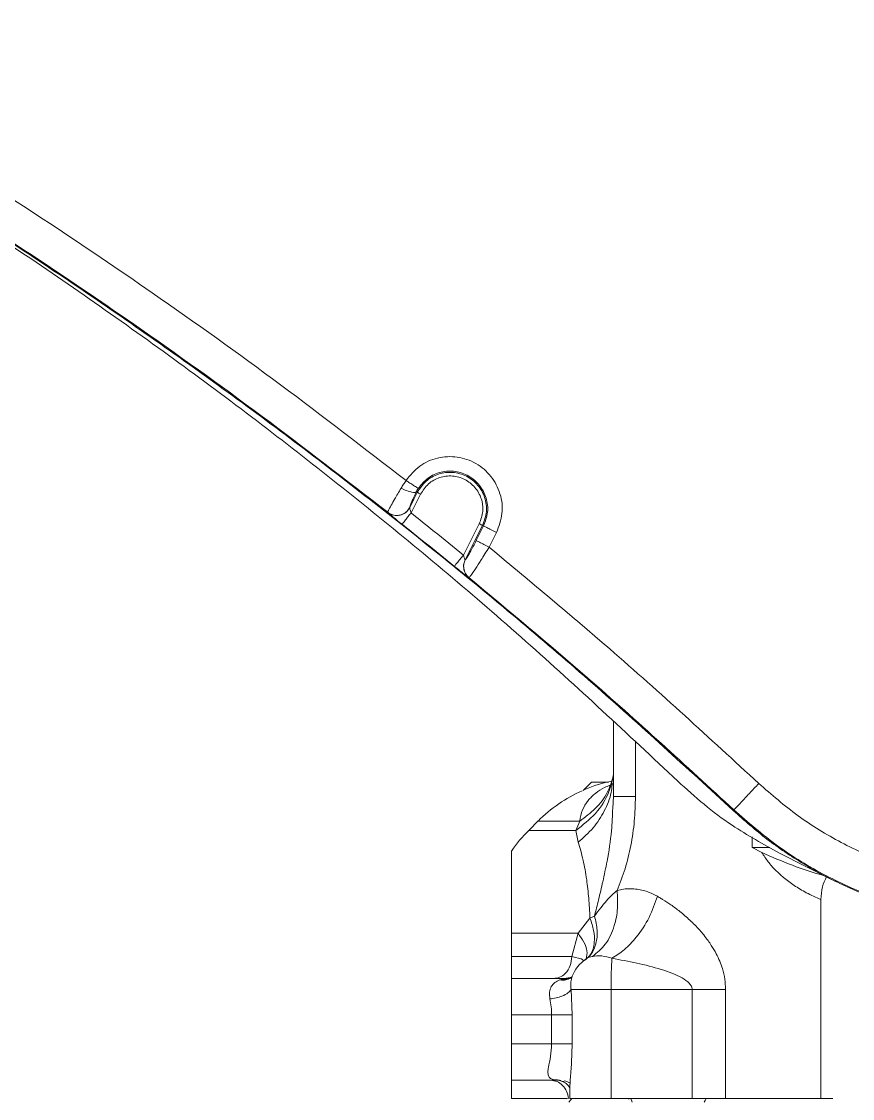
# Model space of a CAD drawing. Header units: millimetres. Extents: x 169 to 14583, y -399 to 10804.
# Drawn here: x 2972.9 to 3087.2, y 2599 to 2747 of the extents above; entities that cross this region are included whole.
import ezdxf

# ---------------------------------------------------------------- set-up
doc = ezdxf.new("R2010")
doc.units = ezdxf.units.MM
doc.header["$LTSCALE"] = 35

msp = doc.modelspace()

# ---------------------------------------------------------------- linework, layer by layer
at = {"color": 7, "linetype": 'Continuous', "lineweight": 18}
for p, q in [((3026.49, 2679.466), (3027.799, 2682.055)), ((3033.703, 2673.671), (3035.877, 2677.973)), ((3035.447, 2675.652), (3036.469, 2677.674)), ((3036.469, 2677.674), (3036.323, 2677.748)), ((3038.252, 2676.773), (3037.23, 2674.751)), ((3054.313, 2640.491), (3054.313, 2650.735)), ((3057.356, 2640.491), (3057.356, 2647.937)), ((3051.313, 2642.464), (3050.171, 2641.321)), ((3053.653, 2642.464), (3051.313, 2642.464)), ((3053.949, 2642.061), (3054.349, 2642.229)), ((3054.132, 2642.074), (3054.162, 2642.321)), ((3054.226, 2638.889), (3054.313, 2640.491)), ((3070.805, 2638.532), (3070.888, 2638.621)), ((3043.963, 2637.113), (3042.671, 2635.821)), ((3049.172, 2635.821), (3049.693, 2637.106)), ((3049.478, 2634.2), (3049.172, 2635.821)), ((3073.39, 2633.464), (3073.39, 2634.909)), ((3073.39, 2633.464), (3074.715, 2632.799)), ((3075.838, 2633.464), (3073.39, 2633.464)), ((3077.157, 2632.685), (3084.297, 2629.077)), ((3084.297, 2629.077), (3085.205, 2628.678)), ((3082.86, 2626.316), (3082.86, 2598.964)), ((3051.094, 2623.765), (3049.452, 2621.679)), ((3051.717, 2624.043), (3051.094, 2623.765)), ((3040.313, 2621.679), (3040.313, 2618.464)), ((3049.452, 2621.679), (3048.594, 2618.464)), ((3051.109, 2618.627), (3050.594, 2618.16)), ((3050.911, 2618.395), (3051.063, 2618.568)), ((3040.313, 2615.464), (3047.578, 2615.464)), ((3047.252, 2615.352), (3046.97, 2615.256)), ((3047.578, 2615.464), (3048.392, 2615.594)), ((3048.656, 2610.464), (3048.494, 2613.964)), ((3065.141, 2613.964), (3053.999, 2613.964)), ((3053.999, 2598.964), (3053.999, 2613.964)), ((3065.141, 2598.964), (3065.141, 2613.964)), ((3069.739, 2598.964), (3069.739, 2613.964)), ((3040.313, 2610.464), (3040.313, 2606.464)), ((3040.313, 2610.464), (3045.828, 2610.464)), ((3045.828, 2606.464), (3045.828, 2610.464)), ((3048.656, 2606.464), (3048.656, 2610.464)), ((3040.313, 2606.464), (3045.828, 2606.464)), ((3048.553, 2603.874), (3048.656, 2606.464)), ((3046.619, 2601.464), (3040.313, 2601.464)), ((3046.619, 2601.464), (3046.199, 2601.512)), ((3046.888, 2601.464), (3046.386, 2601.464)), ((3047.13, 2601.369), (3046.619, 2601.464)), ((3048.331, 2600.938), (3048.331, 2598.964)), ((3053.999, 2598.964), (3065.141, 2598.964)), ((3056.373, 2598.964), (3056.473, 2598.864)), ((3056.693, 2598.964), (3056.909, 2598.464)), ((3082.86, 2598.964), (3084.489, 2598.964))]:
    msp.add_line(p, q, dxfattribs=at)
at = {"color": 7, "linetype": 'Continuous', "lineweight": 18, "flags": 128}
for points in [[(3026.303, 2680.201), (3026.891, 2681.366), (3027.353, 2682.281)], [(3027.353, 2682.281), (3027.274, 2682.321), (3027.212, 2682.352)], [(3026.303, 2680.201), (3026.299, 2680.208), (3026.296, 2680.213)], [(3023.283, 2679.531), (3023.28, 2679.538), (3023.277, 2679.543)], [(3033.929, 2673.012), (3035.27, 2675.664), (3036.323, 2677.748)], [(3033.94, 2673.01), (3033.934, 2673.011), (3033.929, 2673.012)], [(3034.456, 2670.562), (3034.449, 2670.564), (3034.444, 2670.565)], [(3048.384, 2601.064), (3047.919, 2601.281), (3047.572, 2601.385)], [(3048.201, 2598.464), (3048.434, 2598.744), (3048.617, 2598.964)], [(3067.072, 2598.964), (3066.916, 2598.684), (3066.794, 2598.464)]]:
    msp.add_lwpolyline(points, dxfattribs=at)
at = {"color": 7, "linetype": 'Continuous', "lineweight": 18}
for centre, radius, start, end in [((3058.097, 2622.964), 20, 113.74319, 135), ((3056.813, 2621.679), 20, 135, 145.59675), ((3053.313, 2613.964), 5, 122.75519, 160.10335)]:
    msp.add_arc(centre, radius, start, end, dxfattribs=at)
for points in [[(3070.805, 2638.532), (3064.418, 2644.397), (3051.643, 2656.125), (3031.701, 2672.838), (3011.221, 2688.88), (2990.17, 2704.168), (2968.593, 2718.704), (2946.503, 2732.445), (2923.968, 2745.45), (2908.571, 2753.431), (2900.873, 2757.422)], [(3027.48, 2682.831), (3027.898, 2683.343), (3028.733, 2684.366), (3030.593, 2685.174), (3032.586, 2685.277), (3034.483, 2684.624), (3036.005, 2683.315), (3036.922, 2681.543), (3037.162, 2679.529), (3036.7, 2678.292), (3036.469, 2677.674)], [(3032.441, 2672.121), (3032.464, 2672.148), (3032.509, 2672.204), (3032.802, 2672.564), (3033.215, 2673.072), (3033.54, 2673.471), (3033.703, 2673.671)], [(3156.613, 2645.74), (3155.341, 2644.167), (3152.796, 2641.023), (3148.38, 2636.844), (3143.586, 2633.119), (3138.421, 2629.922), (3132.952, 2627.281), (3127.237, 2625.225), (3121.338, 2623.777), (3115.32, 2622.953), (3109.25, 2622.762), (3103.192, 2623.205), (3097.214, 2624.279), (3091.381, 2625.971), (3085.755, 2628.261), (3080.407, 2631.135), (3075.356, 2634.518), (3072.322, 2637.194), (3070.805, 2638.532)], [(3070.888, 2638.621), (3070.949, 2638.686), (3071.071, 2638.816), (3071.866, 2639.664), (3072.984, 2640.857), (3073.865, 2641.797), (3074.306, 2642.268)], [(3049.452, 2621.679), (3048.203, 2621.679), (3045.703, 2621.679), (3042.637, 2621.679), (3041.088, 2621.679), (3040.313, 2621.679)], [(3040.313, 2618.464), (3041.405, 2618.464), (3043.59, 2618.464), (3046.926, 2618.464), (3048.594, 2618.464)], [(3069.739, 2613.964), (3069.015, 2613.964), (3067.568, 2613.964), (3065.95, 2613.964), (3065.141, 2613.964)], [(3048.166, 2598.964), (3048.088, 2599.304), (3047.932, 2599.984), (3047.347, 2600.797), (3046.583, 2601.356), (3045.999, 2601.428), (3045.707, 2601.464)], [(3082.86, 2598.964), (3080.592, 2598.964), (3076.056, 2598.964), (3071.845, 2598.964), (3069.739, 2598.964)]]:
    msp.add_open_spline(points, degree=3, dxfattribs=at)
for points, knots in [([(2928.067, 2742.87), (2935.774, 2738.427), (2951.685, 2729.257), (2975.035, 2714.061), (2998.247, 2697.652), (3020.706, 2680.247), (3042.45, 2661.988), (3056.26, 2649.06), (3063.168, 2642.594)], [0, 0, 0, 0, 0.1581907, 0.3265499, 0.4952522, 0.6636078, 0.831756, 1, 1, 1, 1]), ([(3025.803, 2683.916), (3020.076, 2688.338), (3008.623, 2697.183), (2992.211, 2708.889), (2976.824, 2719.35), (2967.234, 2725.458), (2962.439, 2728.513)], [0, 0, 0, 0, 0.2799983, 0.5599966, 0.7799983, 1, 1, 1, 1]), ([(3023.277, 2679.543), (3017.55, 2683.975), (3006.095, 2692.837), (2989.677, 2704.564), (2974.281, 2715.039), (2964.685, 2721.155), (2959.887, 2724.213)], [0, 0, 0, 0, 0.2799983, 0.5599965, 0.7799983, 1, 1, 1, 1]), ([(3025.803, 2683.916), (3026.381, 2684.624), (3027.538, 2686.04), (3030.113, 2687.161), (3032.873, 2687.302), (3035.502, 2686.399), (3037.608, 2684.585), (3038.878, 2682.132), (3039.212, 2679.343), (3038.572, 2677.63), (3038.252, 2676.773)], [0, 0, 0, 0, 0.1250078, 0.2499983, 0.3749941, 0.4999966, 0.6249983, 0.749994, 0.8749422, 1, 1, 1, 1]), ([(3027.353, 2682.281), (3027.718, 2682.834), (3028.446, 2683.939), (3030.237, 2684.908), (3032.224, 2685.156), (3034.164, 2684.616), (3035.75, 2683.374), (3036.728, 2681.628), (3037.01, 2679.611), (3036.552, 2678.369), (3036.323, 2677.748)], [0, 0, 0, 0, 0.125, 0.25, 0.3750001, 0.5, 0.6249999, 0.75, 0.875, 1, 1, 1, 1]), ([(3035.877, 2677.973), (3036.083, 2678.532), (3036.496, 2679.651), (3036.242, 2681.468), (3035.36, 2683.04), (3033.933, 2684.159), (3032.185, 2684.644), (3030.397, 2684.422), (3028.783, 2683.549), (3028.127, 2682.554), (3027.799, 2682.055)], [0, 0, 0, 0, 0.12501384, 0.24999757, 0.37499341, 0.49999351, 0.62498935, 0.74998945, 0.87491115, 1, 1, 1, 1]), ([(3023.277, 2679.543), (3023.295, 2679.605), (3023.333, 2679.734), (3023.707, 2680.428), (3024.288, 2681.46), (3024.812, 2682.342), (3025.119, 2682.859)], [0, 0, 0, 0, 0.2390834, 0.4977036, 0.7057694, 1, 1, 1, 1]), ([(3025.119, 2682.859), (3025.228, 2683.038), (3025.444, 2683.393), (3025.685, 2683.743), (3025.803, 2683.916)], [0, 0, 0, 0, 0.5062289, 1, 1, 1, 1]), ([(3025.119, 2682.859), (3025.377, 2682.739), (3025.914, 2682.488), (3026.595, 2682.292), (3027.048, 2682.249), (3027.158, 2682.319), (3027.212, 2682.352)], [0, 0, 0, 0, 0.27027879, 0.56242486, 0.78971897, 1, 1, 1, 1]), ([(3027.48, 2682.831), (3027.441, 2682.857), (3027.359, 2682.91), (3026.909, 2683.201), (3026.358, 2683.557), (3025.984, 2683.799), (3025.803, 2683.916)], [0, 0, 0, 0, 0.2688543, 0.5596595, 0.787347, 1, 1, 1, 1]), ([(3027.212, 2682.352), (3027.257, 2682.443), (3027.338, 2682.603), (3027.437, 2682.762), (3027.48, 2682.831)], [0, 0, 0, 0, 0.5635487, 1, 1, 1, 1]), ([(3026.296, 2680.213), (3026.303, 2680.269), (3026.317, 2680.381), (3026.547, 2680.936), (3026.854, 2681.612), (3027.092, 2682.105), (3027.212, 2682.352)], [0, 0, 0, 0, 0.278818, 0.5584266, 0.7790848, 1, 1, 1, 1]), ([(3027.799, 2682.055), (3027.736, 2682.087), (3027.609, 2682.151), (3027.465, 2682.224), (3027.376, 2682.269), (3027.361, 2682.277), (3027.353, 2682.281)], [0, 0, 0, 0, 0.2796422, 0.5592876, 0.7796439, 1, 1, 1, 1]), ([(3026.296, 2680.213), (3026.187, 2680.039), (3025.958, 2679.673), (3025.4, 2679.283), (3024.694, 2679.079), (3023.921, 2679.141), (3023.485, 2679.414), (3023.277, 2679.543)], [0, 0, 0, 0, 0.1741197, 0.3653841, 0.5645614, 0.7930971, 1, 1, 1, 1]), ([(3023.283, 2679.531), (3023.455, 2679.42), (3023.817, 2679.185), (3024.488, 2679.068), (3025.213, 2679.181), (3025.888, 2679.564), (3026.169, 2679.996), (3026.303, 2680.201)], [0, 0, 0, 0, 0.1741189, 0.365383, 0.5645605, 0.7930966, 1, 1, 1, 1]), ([(3026.49, 2679.466), (3026.461, 2679.562), (3026.404, 2679.748), (3026.342, 2679.978), (3026.305, 2680.141), (3026.303, 2680.182), (3026.303, 2680.201)], [0, 0, 0, 0, 0.3119078, 0.606123, 0.8138311, 1, 1, 1, 1]), ([(3023.55, 2679.285), (3023.515, 2679.315), (3023.331, 2679.47), (3023.304, 2679.504), (3023.283, 2679.531)], [0, 0, 0, 0, 0.1940333, 1, 1, 1, 1]), ([(3025.248, 2677.9), (3024.996, 2678.101), (3024.493, 2678.502), (3023.878, 2679.003), (3023.649, 2679.2), (3023.55, 2679.285)], [0, 0, 0, 0, 0.3644084, 0.7273001, 1, 1, 1, 1]), ([(3025.248, 2677.9), (3025.276, 2677.934), (3025.332, 2678.005), (3025.678, 2678.442), (3026.089, 2678.959), (3026.361, 2679.303), (3026.49, 2679.466)], [0, 0, 0, 0, 0.2799309, 0.5739462, 0.7970391, 1, 1, 1, 1]), ([(3033.703, 2673.671), (3032.362, 2674.759), (3029.966, 2676.702), (3027.553, 2678.621), (3026.49, 2679.466)], [0, 0, 0, 0, 0.5599998, 1, 1, 1, 1]), ([(3032.441, 2672.121), (3031.103, 2673.205), (3028.714, 2675.143), (3026.307, 2677.057), (3025.248, 2677.9)], [0, 0, 0, 0, 0.5599998, 1, 1, 1, 1]), ([(3036.323, 2677.748), (3036.312, 2677.753), (3036.289, 2677.765), (3036.17, 2677.825), (3036.026, 2677.898), (3035.927, 2677.948), (3035.877, 2677.973)], [0, 0, 0, 0, 0.27964182, 0.55928722, 0.77964357, 1, 1, 1, 1]), ([(3038.252, 2676.773), (3037.999, 2676.901), (3037.492, 2677.157), (3036.916, 2677.448), (3036.559, 2677.629), (3036.499, 2677.659), (3036.469, 2677.674)], [0, 0, 0, 0, 0.2796438, 0.5592878, 0.7796441, 1, 1, 1, 1]), ([(3035.447, 2675.652), (3035.247, 2675.261), (3034.847, 2674.482), (3034.361, 2673.611), (3034.043, 2673.093), (3033.975, 2673.037), (3033.94, 2673.01)], [0, 0, 0, 0, 0.280876, 0.5606253, 0.7803996, 1, 1, 1, 1]), ([(3037.23, 2674.751), (3036.985, 2674.875), (3036.476, 2675.132), (3035.889, 2675.428), (3035.533, 2675.609), (3035.475, 2675.638), (3035.447, 2675.652)], [0, 0, 0, 0, 0.27091477, 0.56226065, 0.78908349, 1, 1, 1, 1]), ([(3037.23, 2674.751), (3037.034, 2674.436), (3036.658, 2673.832), (3035.994, 2672.787), (3035.278, 2671.678), (3034.642, 2670.75), (3034.517, 2670.625), (3034.456, 2670.562)], [0, 0, 0, 0, 0.14404058, 0.27615506, 0.5037889, 0.75490261, 1, 1, 1, 1]), ([(3074.306, 2642.268), (3067.531, 2648.498), (3055.433, 2659.625), (3042.792, 2670.129), (3037.23, 2674.751)], [0, 0, 0, 0, 0.5599945, 1, 1, 1, 1]), ([(3033.929, 2673.012), (3033.924, 2673.016), (3033.912, 2673.024), (3033.876, 2673.114), (3033.827, 2673.255), (3033.767, 2673.447), (3033.725, 2673.595), (3033.703, 2673.671)], [0, 0, 0, 0, 0.1547976, 0.3200433, 0.503663, 0.7433126, 1, 1, 1, 1]), ([(3034.444, 2670.565), (3034.267, 2670.746), (3033.906, 2671.116), (3033.699, 2671.823), (3033.713, 2672.479), (3033.859, 2672.838), (3033.929, 2673.012)], [0, 0, 0, 0, 0.2797928, 0.5703711, 0.792898, 1, 1, 1, 1]), ([(3034.456, 2670.562), (3034.282, 2670.739), (3033.926, 2671.102), (3033.713, 2671.801), (3033.72, 2672.464), (3033.868, 2672.831), (3033.94, 2673.01)], [0, 0, 0, 0, 0.2728416, 0.5617671, 0.7871568, 1, 1, 1, 1]), ([(3034.444, 2670.565), (3034.4, 2670.59), (3034.312, 2670.641), (3033.845, 2670.997), (3033.199, 2671.507), (3032.695, 2671.915), (3032.441, 2672.121)], [0, 0, 0, 0, 0.2452647, 0.4925721, 0.7445112, 1, 1, 1, 1]), ([(3070.888, 2638.621), (3064.229, 2644.746), (3052.339, 2655.684), (3039.92, 2666.016), (3034.456, 2670.562)], [0, 0, 0, 0, 0.5599946, 1, 1, 1, 1]), ([(3049.172, 2635.821), (3050.115, 2636.555), (3052.026, 2638.041), (3053.702, 2640.726), (3054.137, 2642.603), (3054.309, 2643.346)], [0, 0, 0, 0, 0.3701776, 0.7504293, 1, 1, 1, 1]), ([(3054.309, 2643.346), (3054.077, 2642.556), (3053.59, 2640.894), (3051.943, 2638.769), (3050.435, 2637.655), (3049.693, 2637.106)], [0, 0, 0, 0, 0.31510743, 0.66269297, 1, 1, 1, 1]), ([(3049.478, 2634.2), (3050.198, 2634.834), (3051.647, 2636.111), (3053.136, 2638.462), (3053.991, 2640.489), (3054.101, 2641.723), (3054.132, 2642.074)], [0, 0, 0, 0, 0.29218812, 0.5886583, 0.88302085, 1, 1, 1, 1]), ([(3049.693, 2637.106), (3049.79, 2637.628), (3049.974, 2638.618), (3050.751, 2639.895), (3051.796, 2640.911), (3052.817, 2641.61), (3053.584, 2641.914), (3053.829, 2642.011)], [0, 0, 0, 0, 0.2673264, 0.5071401, 0.7210374, 0.9108198, 1, 1, 1, 1]), ([(3050.385, 2641.417), (3051.619, 2641.929), (3052.864, 2642.445), (3054.187, 2642.575), (3054.198, 2642.576)], [0, 0, 0, 0, 0.9914317, 1, 1, 1, 1]), ([(3063.168, 2642.594), (3064.355, 2641.511), (3066.728, 2639.347), (3071.334, 2635.909), (3074.948, 2633.908), (3077.157, 2632.685)], [0, 0, 0, 0, 0.28023565, 0.56007642, 1, 1, 1, 1]), ([(3118.309, 2628.56), (3116.096, 2628.311), (3111.671, 2627.814), (3104.98, 2628.134), (3098.384, 2629.226), (3091.875, 2631.188), (3085.591, 2634.033), (3079.594, 2637.683), (3076.069, 2640.739), (3074.306, 2642.268)], [0, 0, 0, 0, 0.14000098, 0.28000939, 0.42001362, 0.56001499, 0.70667531, 0.85334178, 1, 1, 1, 1]), ([(3057.356, 2640.491), (3056.908, 2640.491), (3056.001, 2640.491), (3055.05, 2640.491), (3054.427, 2640.491), (3054.351, 2640.491), (3054.313, 2640.491)], [0, 0, 0, 0, 0.2474739, 0.5, 0.752526, 1, 1, 1, 1]), ([(3054.832, 2627.561), (3055.215, 2628.544), (3055.982, 2630.511), (3056.759, 2633.739), (3057.265, 2637.08), (3057.326, 2639.353), (3057.356, 2640.491)], [0, 0, 0, 0, 0.2488857, 0.4986626, 0.7489979, 1, 1, 1, 1]), ([(3051.717, 2624.043), (3051.903, 2624.783), (3052.296, 2626.344), (3052.898, 2628.856), (3053.548, 2632.016), (3054.1, 2635.417), (3054.188, 2637.845), (3054.226, 2638.889)], [0, 0, 0, 0, 0.1524296, 0.3216471, 0.5098192, 0.789249, 1, 1, 1, 1]), ([(3119.871, 2623.747), (3117.414, 2623.435), (3112.501, 2622.811), (3105.056, 2623.08), (3097.712, 2624.232), (3090.458, 2626.362), (3083.449, 2629.482), (3076.769, 2633.523), (3072.848, 2636.921), (3070.888, 2638.621)], [0, 0, 0, 0, 0.1400041, 0.2800082, 0.4200124, 0.5600165, 0.7066777, 0.8533388, 1, 1, 1, 1]), ([(3044.06, 2637.106), (3044.051, 2637.106), (3044.028, 2637.106), (3045.004, 2637.106), (3046.799, 2637.106), (3048.728, 2637.106), (3049.693, 2637.106)], [0, 0, 0, 0, 0.1709868, 0.4473245, 0.7236623, 1, 1, 1, 1]), ([(3042.737, 2635.821), (3042.738, 2635.821), (3042.739, 2635.821), (3043.431, 2635.821), (3044.73, 2635.821), (3046.598, 2635.821), (3048.314, 2635.821), (3049.172, 2635.821)], [0, 0, 0, 0, 0.14434948, 0.35826211, 0.57217474, 0.78608737, 1, 1, 1, 1]), ([(3051.094, 2623.765), (3051.047, 2624.693), (3050.951, 2626.608), (3050.623, 2629.325), (3050.129, 2632.054), (3049.712, 2633.429), (3049.478, 2634.2)], [0, 0, 0, 0, 0.1914033, 0.3948591, 0.6606708, 1, 1, 1, 1]), ([(3040.313, 2632.981), (3040.313, 2632.981), (3040.313, 2633.04), (3040.313, 2632.846), (3040.313, 2632.397), (3040.313, 2631.667), (3040.313, 2630.768), (3040.313, 2629.746), (3040.313, 2628.503), (3040.314, 2627.232), (3040.313, 2625.994), (3040.313, 2624.85), (3040.314, 2623.416), (3040.313, 2622.25), (3040.313, 2621.679)], [0, 0, 0, 0, 0.0005739, 0.1481521, 0.2849105, 0.4084603, 0.5115232, 0.6036771, 0.6850326, 0.7809256, 0.8253286, 0.8680028, 0.9353475, 1, 1, 1, 1]), ([(3074.715, 2632.799), (3075.006, 2632.355), (3075.574, 2631.489), (3076.595, 2630.342), (3077.772, 2629.249), (3079.188, 2628.2), (3080.901, 2627.178), (3082.181, 2626.614), (3082.86, 2626.316)], [0, 0, 0, 0, 0.1482543, 0.2890051, 0.4329294, 0.6037049, 0.7901123, 1, 1, 1, 1]), ([(3083.341, 2629.56), (3081.851, 2630.023), (3078.861, 2630.951), (3076.1, 2632.182), (3074.715, 2632.799)], [0, 0, 0, 0, 0.4986134, 1, 1, 1, 1]), ([(3082.86, 2626.316), (3082.891, 2626.904), (3082.951, 2628.003), (3083.415, 2629), (3083.631, 2629.464)], [0, 0, 0, 0, 0.5346745, 1, 1, 1, 1]), ([(3051.423, 2618.496), (3052.057, 2619.001), (3053.352, 2620.033), (3054.473, 2622.468), (3054.983, 2625.058), (3054.881, 2626.739), (3054.832, 2627.561)], [0, 0, 0, 0, 0.2746931, 0.5613011, 0.7853068, 1, 1, 1, 1]), ([(3054.832, 2627.561), (3054.59, 2627.357), (3054.075, 2626.923), (3053.335, 2626.111), (3052.542, 2625.14), (3052.001, 2624.421), (3051.717, 2624.043)], [0, 0, 0, 0, 0.20642825, 0.43933664, 0.70489252, 1, 1, 1, 1]), ([(3060.362, 2626.756), (3060.021, 2625.773), (3059.324, 2623.765), (3057.657, 2621.248), (3055.871, 2619.345), (3054.698, 2618.595), (3054.124, 2618.228)], [0, 0, 0, 0, 0.27489072, 0.56125146, 0.7851089, 1, 1, 1, 1]), ([(3060.362, 2626.756), (3059.989, 2626.949), (3059.346, 2627.28), (3058.417, 2627.575), (3057.549, 2627.752), (3056.647, 2627.82), (3055.719, 2627.774), (3055.127, 2627.632), (3054.832, 2627.561)], [0, 0, 0, 0, 0.2027954, 0.3493829, 0.4942751, 0.664418, 0.8327305, 1, 1, 1, 1]), ([(3069.739, 2613.964), (3069.719, 2614.431), (3069.678, 2615.401), (3069.365, 2616.695), (3068.947, 2617.861), (3068.44, 2618.934), (3067.885, 2619.872), (3067.302, 2620.723), (3066.766, 2621.418), (3066.157, 2622.134), (3065.523, 2622.813), (3064.62, 2623.692), (3063.524, 2624.634), (3062.266, 2625.572), (3061.313, 2626.197), (3060.69, 2626.569), (3060.447, 2626.708), (3060.362, 2626.756)], [0, 0, 0, 0, 0.0771009, 0.1600525, 0.2203551, 0.2858716, 0.3624231, 0.4092148, 0.4673337, 0.5186922, 0.5787801, 0.6370019, 0.7521993, 0.8522064, 0.9423016, 0.9799003, 1, 1, 1, 1]), ([(3050.343, 2617.942), (3050.648, 2618.192), (3051.381, 2618.79), (3051.984, 2620.219), (3052.197, 2622.031), (3051.875, 2623.379), (3051.717, 2624.043)], [0, 0, 0, 0, 0.1932437, 0.4642967, 0.7360386, 1, 1, 1, 1]), ([(3050.343, 2617.942), (3050.636, 2618.185), (3051.373, 2618.796), (3051.756, 2620.268), (3051.7, 2622.013), (3051.294, 2623.187), (3051.094, 2623.765)], [0, 0, 0, 0, 0.205962, 0.5180094, 0.7627848, 1, 1, 1, 1]), ([(3050.595, 2618.161), (3050.659, 2618.512), (3050.786, 2619.21), (3050.343, 2620.435), (3049.746, 2621.269), (3049.452, 2621.679)], [0, 0, 0, 0, 0.3398977, 0.6748329, 1, 1, 1, 1]), ([(3040.313, 2618.464), (3040.313, 2618.38), (3040.313, 2618.207), (3040.313, 2617.848), (3040.313, 2617.168), (3040.313, 2616.409), (3040.313, 2615.653), (3040.313, 2615.534), (3040.313, 2615.464)], [0, 0, 0, 0, 0.02745043, 0.05684257, 0.12622466, 0.31772068, 0.59656182, 1, 1, 1, 1]), ([(3048.594, 2618.464), (3048.551, 2618.038), (3048.46, 2617.154), (3047.79, 2616.148), (3046.957, 2615.562), (3046.39, 2615.495), (3046.118, 2615.464)], [0, 0, 0, 0, 0.2702615, 0.5624297, 0.7897366, 1, 1, 1, 1]), ([(3050.18, 2617.838), (3050.167, 2617.896), (3050.11, 2618.163), (3049.259, 2618.332), (3048.594, 2618.464)], [0, 0, 0, 0, 0.2185524, 1, 1, 1, 1]), ([(3051.423, 2618.496), (3051.141, 2618.439), (3050.851, 2618.381), (3050.617, 2618.171), (3050.609, 2618.164)], [0, 0, 0, 0, 0.9698554, 1, 1, 1, 1]), ([(3054.124, 2618.228), (3053.646, 2618.367), (3052.661, 2618.654), (3051.844, 2618.55), (3051.423, 2618.496)], [0, 0, 0, 0, 0.4855384, 1, 1, 1, 1]), ([(3054.124, 2618.228), (3054.106, 2617.979), (3054.07, 2617.48), (3054.03, 2616.431), (3054.004, 2615.241), (3054.001, 2614.389), (3053.999, 2613.964)], [0, 0, 0, 0, 0.2499999, 0.5, 0.7500001, 1, 1, 1, 1]), ([(3065.141, 2613.964), (3065.135, 2614.035), (3065.125, 2614.181), (3065.013, 2614.476), (3064.614, 2615.006), (3063.242, 2615.898), (3059.675, 2617.199), (3056.4, 2617.806), (3054.124, 2618.228)], [0, 0, 0, 0, 0.0169573, 0.034705, 0.0745312, 0.1743171, 0.4261527, 1, 1, 1, 1]), ([(3040.313, 2615.464), (3040.313, 2615.369), (3040.313, 2615.181), (3040.313, 2613.842), (3040.313, 2612.193), (3040.313, 2611.04), (3040.313, 2610.464)], [0, 0, 0, 0, 0.2796188, 0.5592376, 0.7796189, 1, 1, 1, 1]), ([(3045.584, 2612.651), (3045.549, 2612.969), (3045.479, 2613.606), (3045.749, 2614.378), (3046.242, 2614.95), (3046.724, 2615.152), (3046.97, 2615.256)], [0, 0, 0, 0, 0.2417339, 0.485513, 0.7373089, 1, 1, 1, 1]), ([(3046.97, 2615.256), (3047.25, 2615.234), (3047.748, 2615.195), (3048.171, 2615.41), (3048.357, 2615.505)], [0, 0, 0, 0, 0.56283577, 1, 1, 1, 1]), ([(3047.252, 2615.352), (3047.543, 2615.35), (3048.066, 2615.346), (3048.514, 2615.589), (3048.712, 2615.697)], [0, 0, 0, 0, 0.5581307, 1, 1, 1, 1]), ([(3047.578, 2615.464), (3047.557, 2615.458), (3047.513, 2615.446), (3047.339, 2615.383), (3047.252, 2615.352)], [0, 0, 0, 0, 0.4948302, 1, 1, 1, 1]), ([(3048.653, 2615.67), (3048.612, 2615.652), (3048.294, 2615.516), (3047.9, 2615.488), (3047.558, 2615.464)], [0, 0, 0, 0, 0.1289514, 1, 1, 1, 1]), ([(3048.578, 2615.608), (3048.571, 2615.608), (3048.554, 2615.607), (3048.434, 2615.523), (3048.363, 2615.474)], [0, 0, 0, 0, 0.4074746, 1, 1, 1, 1]), ([(3048.494, 2613.964), (3048.468, 2614.257), (3048.416, 2614.849), (3048.52, 2615.305), (3048.573, 2615.535)], [0, 0, 0, 0, 0.4952, 1, 1, 1, 1]), ([(3048.573, 2615.535), (3048.574, 2615.544), (3048.582, 2615.598), (3048.606, 2615.633), (3048.626, 2615.662)], [0, 0, 0, 0, 0.1648242, 1, 1, 1, 1]), ([(3048.494, 2613.964), (3048.375, 2613.798), (3048.131, 2613.458), (3047.345, 2613.049), (3046.457, 2612.77), (3045.87, 2612.69), (3045.584, 2612.651)], [0, 0, 0, 0, 0.2728558, 0.5617643, 0.7871436, 1, 1, 1, 1]), ([(3053.999, 2613.964), (3053.366, 2613.964), (3052.101, 2613.964), (3050.444, 2613.964), (3049.13, 2613.964), (3048.706, 2613.964), (3048.494, 2613.964)], [0, 0, 0, 0, 0.2500003, 0.50000042, 0.74999999, 1, 1, 1, 1]), ([(3045.828, 2610.464), (3045.813, 2610.842), (3045.784, 2611.605), (3045.651, 2612.3), (3045.584, 2612.651)], [0, 0, 0, 0, 0.4956179, 1, 1, 1, 1]), ([(3048.656, 2610.464), (3048.528, 2610.464), (3048.27, 2610.464), (3047.584, 2610.464), (3046.752, 2610.464), (3046.136, 2610.464), (3045.828, 2610.464)], [0, 0, 0, 0, 0.24999997, 0.5, 0.75000003, 1, 1, 1, 1]), ([(3040.313, 2606.464), (3040.313, 2605.73), (3040.313, 2604.263), (3040.313, 2602.619), (3040.313, 2601.638), (3040.313, 2601.522), (3040.313, 2601.464)], [0, 0, 0, 0, 0.2796188, 0.5592376, 0.7796189, 1, 1, 1, 1]), ([(3046.199, 2601.512), (3046.006, 2601.565), (3045.63, 2601.668), (3045.353, 2602.052), (3045.289, 2602.585), (3045.397, 2603.441), (3045.719, 2604.718), (3045.792, 2605.888), (3045.828, 2606.464)], [0, 0, 0, 0, 0.1410681, 0.2736084, 0.4007346, 0.52492, 0.766166, 1, 1, 1, 1]), ([(3045.828, 2606.464), (3046.136, 2606.464), (3046.752, 2606.464), (3047.584, 2606.464), (3048.27, 2606.464), (3048.528, 2606.464), (3048.656, 2606.464)], [0, 0, 0, 0, 0.25, 0.5, 0.75, 1, 1, 1, 1]), ([(3048.351, 2600.938), (3048.354, 2601.072), (3048.367, 2601.844), (3048.518, 2602.881), (3048.55, 2603.775), (3048.553, 2603.874)], [0, 0, 0, 0, 0.1579938, 0.9064179, 1, 1, 1, 1]), ([(3040.313, 2598.964), (3040.313, 2599.116), (3040.313, 2599.456), (3040.313, 2599.859), (3040.313, 2600.248), (3040.313, 2600.657), (3040.313, 2601.057), (3040.313, 2601.39), (3040.313, 2601.438), (3040.313, 2601.464)], [0, 0, 0, 0, 0.0639123, 0.1430449, 0.2368675, 0.3461795, 0.5256934, 0.7487576, 1, 1, 1, 1]), ([(3047.109, 2601.384), (3047.084, 2601.397), (3046.811, 2601.541), (3046.491, 2601.526), (3046.199, 2601.512)], [0, 0, 0, 0, 0.0891158, 1, 1, 1, 1]), ([(3047.1, 2601.403), (3047.216, 2601.339), (3047.441, 2601.215), (3047.602, 2601.346), (3047.679, 2601.409)], [0, 0, 0, 0, 0.5188747, 1, 1, 1, 1]), ([(3048.331, 2600.41), (3048.182, 2600.632), (3047.87, 2601.094), (3047.369, 2601.285), (3047.109, 2601.384)], [0, 0, 0, 0, 0.4794003, 1, 1, 1, 1]), ([(3040.313, 2598.964), (3041.356, 2598.964), (3043.4, 2598.964), (3046.478, 2598.964), (3047.984, 2598.964)], [0, 0, 0, 0, 0.5104133, 1, 1, 1, 1]), ([(3048.334, 2598.964), (3048.334, 2598.964), (3048.277, 2598.964), (3048.761, 2598.964), (3049.853, 2598.964), (3051.688, 2598.964), (3053.229, 2598.964), (3053.999, 2598.964)], [0, 0, 0, 0, 0.0022297, 0.2314455, 0.4606609, 0.7303304, 1, 1, 1, 1]), ([(3069.739, 2598.964), (3069.015, 2598.964), (3067.567, 2598.964), (3065.949, 2598.964), (3065.141, 2598.964)], [0, 0, 0, 0, 0.5002315, 1, 1, 1, 1])]:
    msp.add_open_spline(points, degree=3, knots=knots, dxfattribs=at)

doc.saveas('drawing.dxf')
